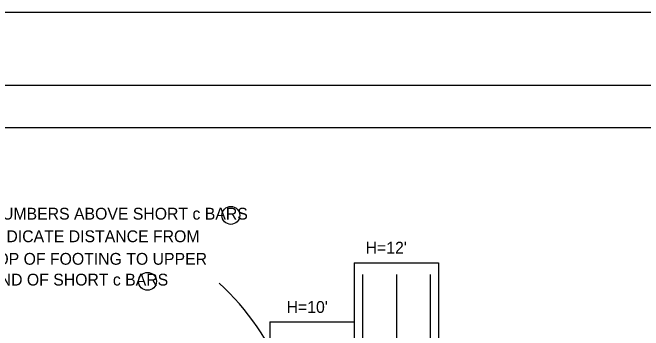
# Model space of a CAD drawing. Extents: x -894 to 866, y -472 to 714.
# Drawn here: x -145.1 to 228.6, y 525.3 to 713.6 of the extents above; entities that cross this region are included whole.
import ezdxf

# ---------------------------------------------------------------- set-up
doc = ezdxf.new("R2010")
doc.units = 0
for name, color, linetype in [('border_PLOTTING-ELEMENTS', 7, 'Continuous'), ('border_rw_22x34_Cut_Lines', 7, 'Continuous'), ('border_SHEET', 7, 'Continuous'), ('str_Concrete-A', 7, 'Continuous'), ('str_Reinforcement-C', 7, 'Continuous'), ('str_Text-A', 7, 'Continuous')]:
    doc.layers.add(name, color=color, linetype=linetype)

msp = doc.modelspace()

# ---------------------------------------------------------------- linework, layer by layer
at = {"layer": 'border_PLOTTING-ELEMENTS'}
for points in [[(-894.04, -472.42), (865.96, -472.42), (865.96, 713.58), (-894.04, 713.58)], [(-864.04, 670.58), (835.96, 670.58), (835.96, -429.42), (-864.04, -429.42)]]:
    msp.add_lwpolyline(points, close=True, dxfattribs=at)
at = {"layer": 'border_rw_22x34_Cut_Lines'}
msp.add_lwpolyline([(-864.04, 670.58), (835.96, 670.58), (835.96, -429.42), (-864.04, -429.42)], close=True, dxfattribs=at)
at = {"layer": 'border_SHEET'}
msp.add_line((-814.04, 645.58), (810.96, 645.58), dxfattribs=at)
at = {"layer": 'str_Concrete-A'}
for p, q in [((57.28, 565.31), (107.28, 565.31)), ((57.28, 565.31), (57.28, 312.31)), ((107.28, 565.31), (107.28, 312.31)), ((7.28, 530.31), (57.28, 530.31)), ((7.28, 530.31), (7.28, 316.81))]:
    msp.add_line(p, q, dxfattribs=at)
at = {"layer": 'str_Reinforcement-C'}
for p, q in [((62.28, 558.36), (62.28, 317.31)), ((82.28, 558.36), (82.28, 455.29)), ((102.28, 558.36), (102.28, 317.31))]:
    msp.add_line(p, q, dxfattribs=at)
at = {"layer": 'str_Text-A'}
for centre in [(-15.81, 593.47), (-65.19, 554.39)]:
    msp.add_circle(centre, 5.32, dxfattribs=at)
msp.add_arc((-122.91, 443.28), 148.76, 354.9984, 47.7139, dxfattribs=at)

# ---------------------------------------------------------------- texts
for s, p in [('NUMBERS ABOVE SHORT c BARS', (-158.15, 590.96)), ('INDICATE DISTANCE FROM', (-158.15, 577.58)), ("H=12'", (64.07, 570.82)), ('TOP OF FOOTING TO UPPER', (-160.44, 564.21)), ('END OF SHORT c BARS', (-159.02, 551.89)), ("H=10'", (17.24, 535.68))]:
    msp.add_text(s, height=7, dxfattribs=at).set_placement(p)

doc.saveas('drawing.dxf')
